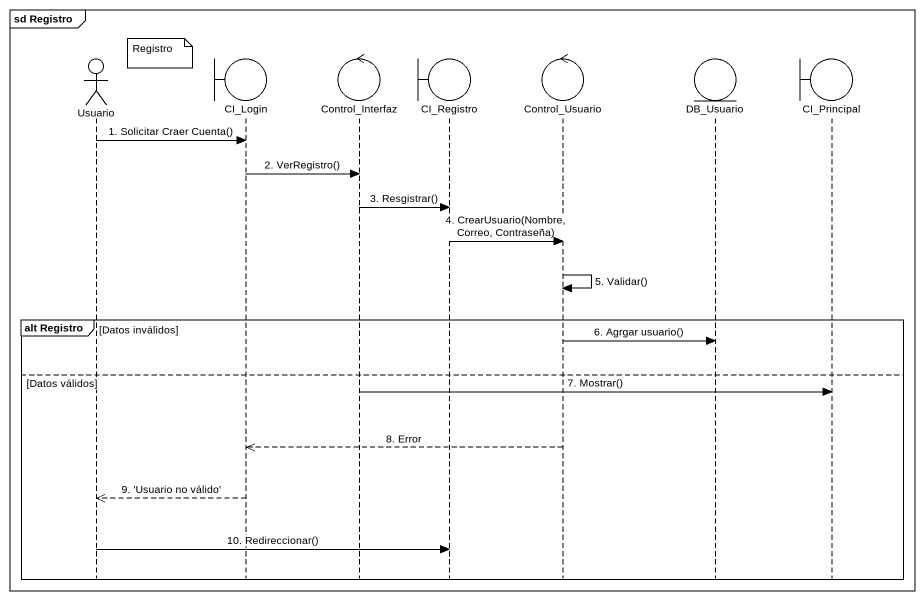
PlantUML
@startuml
mainframe sd Registro
hide footbox
actor Usuario
boundary CI_Login
control Control_Interfaz
boundary CI_Registro
control Control_Usuario
entity DB_Usuario
boundary CI_Principal

note right of Usuario : Registro
Usuario -> CI_Login : 1. Solicitar Craer Cuenta()
CI_Login -> Control_Interfaz : 2. VerRegistro()
Control_Interfaz -> CI_Registro : 3. Resgistrar()
CI_Registro -> Control_Usuario : 4. CrearUsuario(Nombre, Correo, Contraseña)
Control_Usuario -> Control_Usuario : 5. Validar()
group alt Registro [Datos inválidos]
  Control_Usuario -> DB_Usuario : 6. Agrgar usuario()
else Datos válidos
  Control_Interfaz -> CI_Principal : 7. Mostrar()
  Control_Usuario -->> CI_Login : 8. Error
  CI_Login -->> Usuario : 9. 'Usuario no válido'
  Usuario -> CI_Registro : 10. Redireccionar()
end
@enduml
